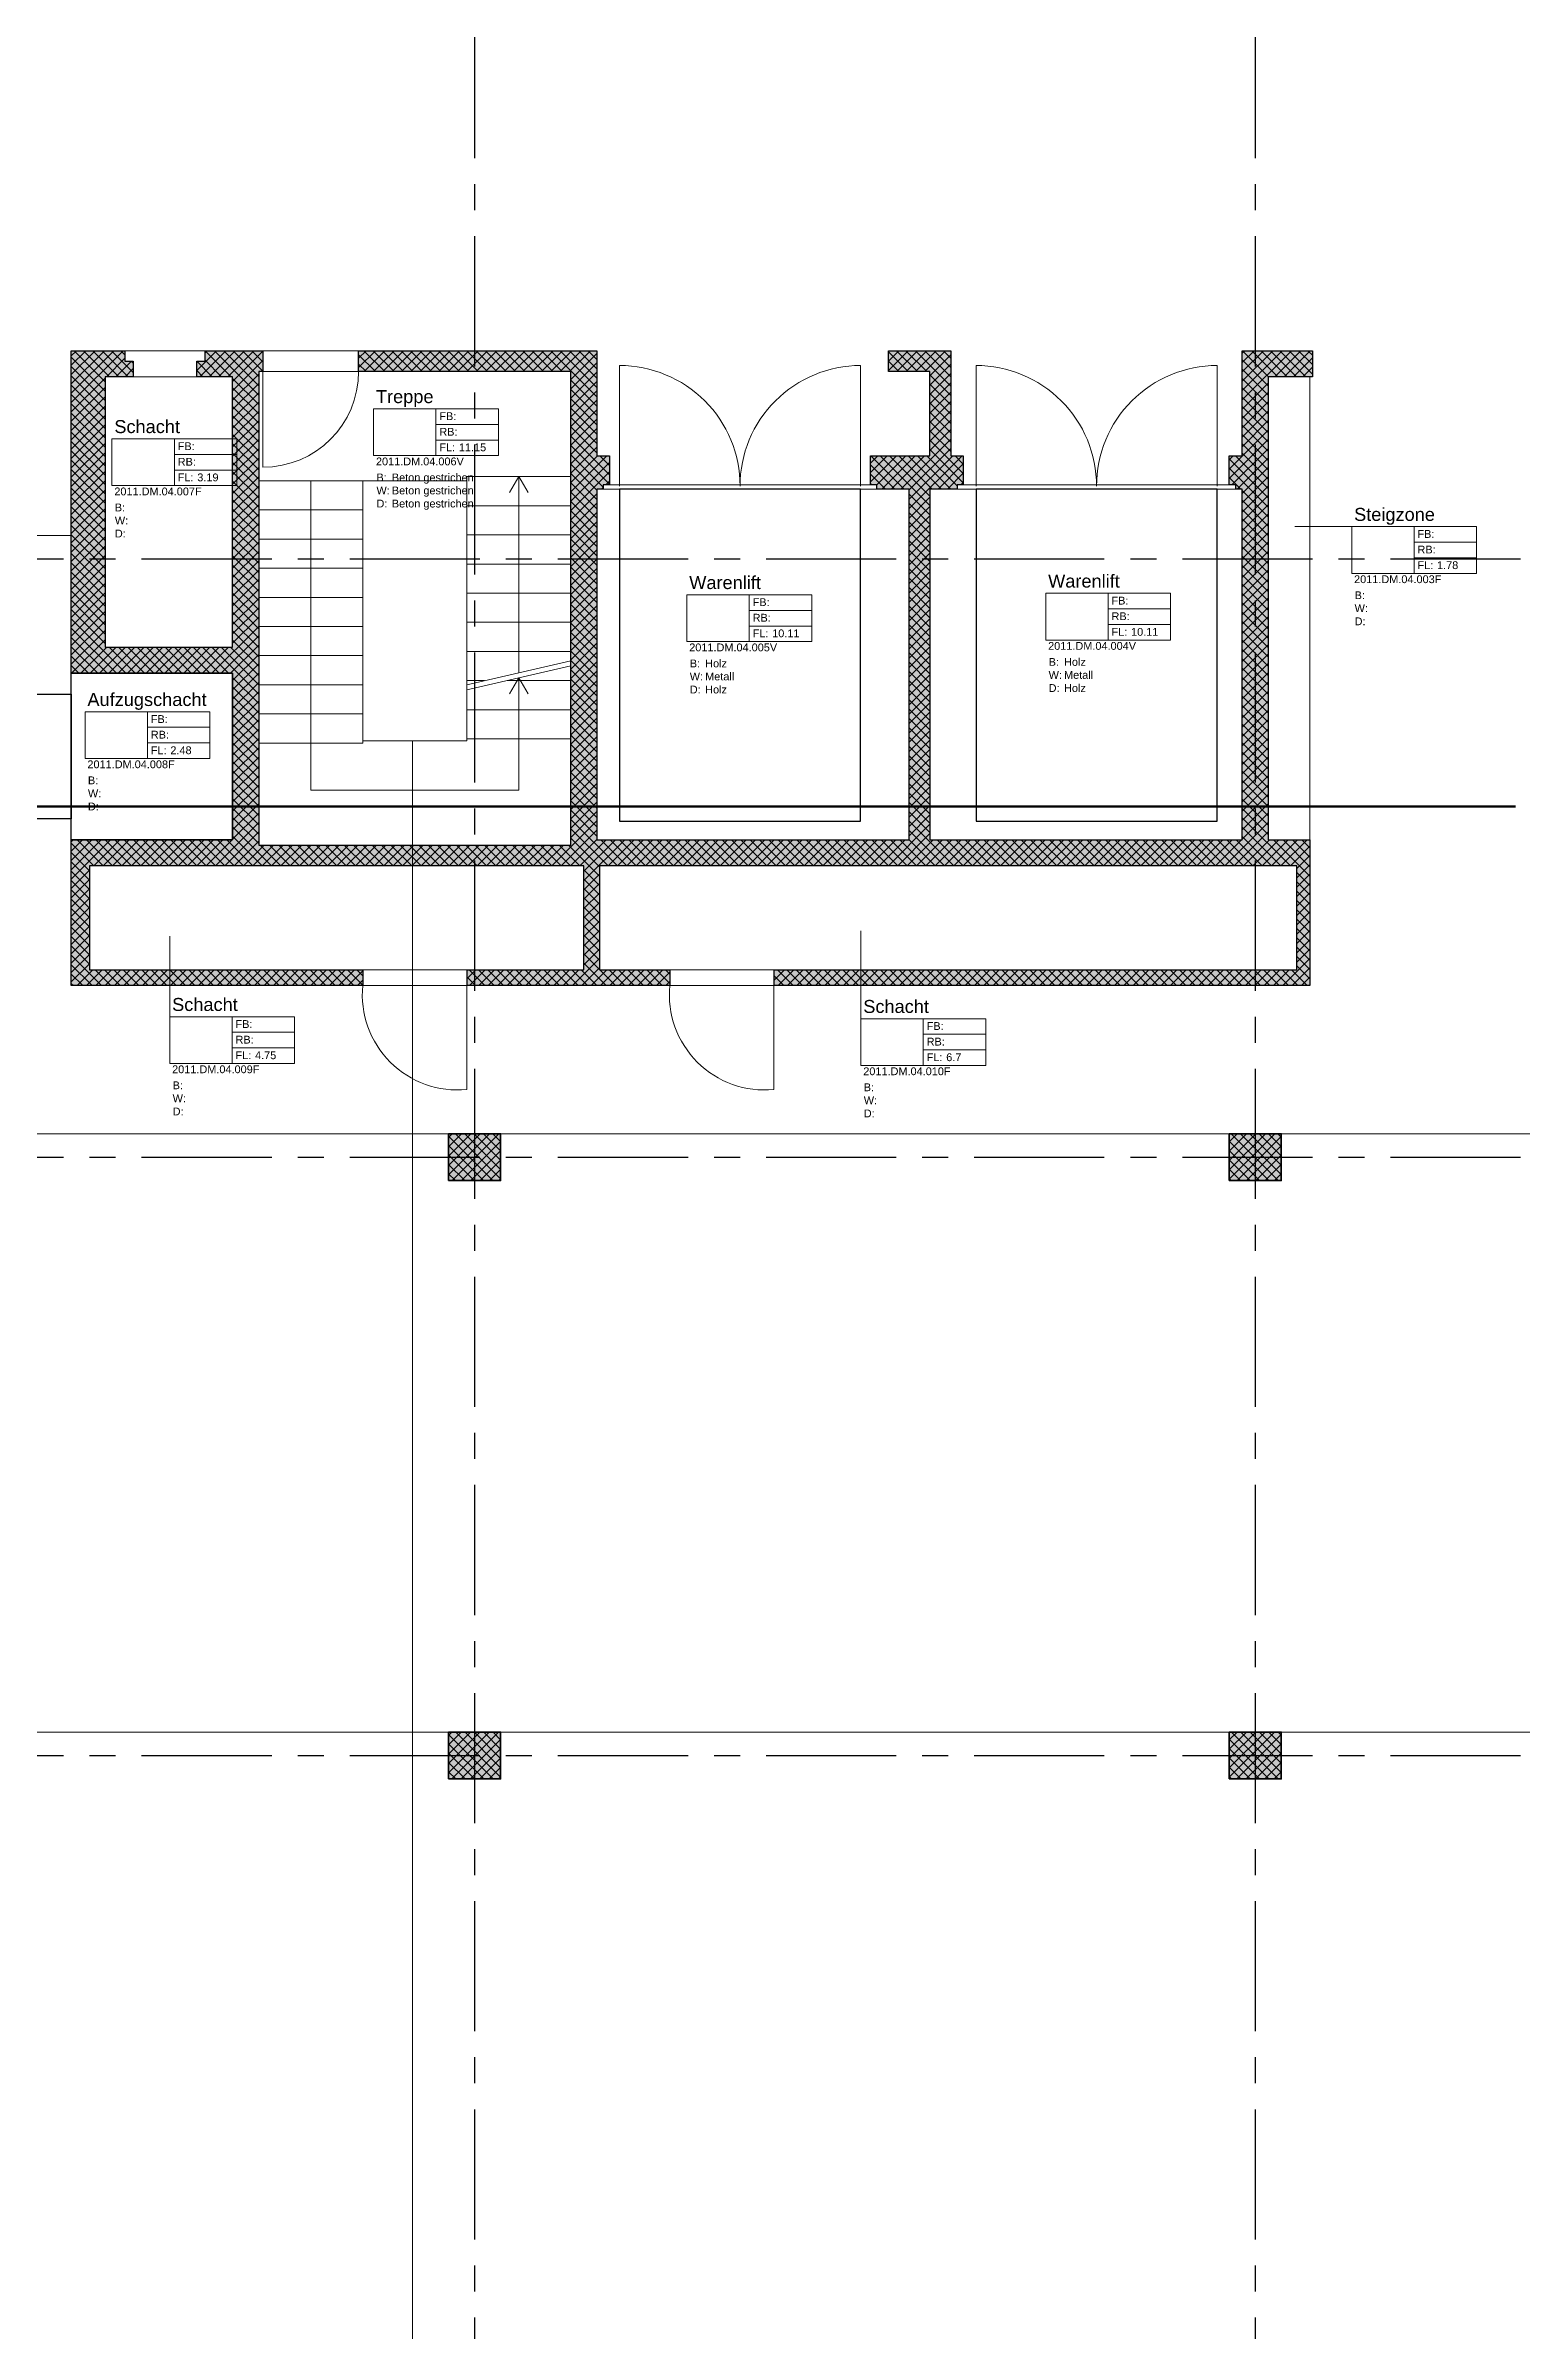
# Model space of a CAD drawing. Header units: millimetres. Extents: x -5 to 111, y -3 to 86.
# Drawn here: x 48.48 to 62.66, y 26.88 to 48.83 of the extents above; entities that cross this region are included whole.
import ezdxf

# ---------------------------------------------------------------- set-up
doc = ezdxf.new("R2010")
doc.units = ezdxf.units.MM
doc.linetypes.add('MITTE', pattern=[2, 1.25, -0.25, 0.25, -0.25])
doc.linetypes.add('STRICHPUNKT2', pattern=[0.5, 0.25, -0.125, 0, -0.125])
for name, color, linetype, lineweight in [('A1------D-', 9, 'Continuous', 18), ('A1------J-', 10, 'Continuous', 50), ('A1E0----E-', 5, 'Continuous', 18), ('A1E00---E-', 3, 'MITTE', 25), ('A1E02---E-', 5, 'STRICHPUNKT2', 18), ('A1E2----E-', 4, 'Continuous', 35), ('A1E2----H-', 5, 'Continuous', 18), ('A1E6----E-', 3, 'Continuous', 25), ('A1E6----H-', 5, 'Continuous', 18), ('A1E64---E-', 3, 'Continuous', 25), ('A1I6----E-', 3, 'Continuous', 25), ('A1M16---E-', 5, 'Continuous', 18), ('A1M61---E-', 5, 'Continuous', 18), ('A1Z21---E-', 210, 'Continuous', 18), ('A1Z23---E-', 214, 'Continuous', 18), ('A1Z29---T-', 5, 'Continuous', 18)]:
    doc.layers.add(name, color=color, linetype=linetype, lineweight=lineweight)
doc.layers.add('A1------H-', color=8, linetype='Continuous')
doc.styles.add('ARIAL', font='ARIAL.TTF')
doc.dimstyles.new('MST1_50m', dxfattribs={"dimtxt": 0.125, "dimasz": 0.05, "dimexe": 0.05, "dimexo": 0.1, "dimgap": 0.05, "dimtad": 1, "dimdec": 3, "dimzin": 9, "dimdsep": 46, "dimtxsty": 'ARIAL', "dimblk": 'ORIGIN', "dimcen": 0, "dimse1": 1, "dimse2": 1, "dimclrd": 256, "dimclre": 256, "dimclrt": 256, "dimadec": 0, "dimazin": 0, "dimtfac": 1, "dimtdec": 3, "dimtix": 1, "dimtmove": 0, "dimatfit": 3, "dimldrblk": 'ORIGIN', "dimfxl": 0, "dimlwd": -1, "dimlwe": -1, "dimarcsym": 0})

# ---------------------------------------------------------------- blocks, each defined once
blk = doc.blocks.new('_Origin')
at = {"color": 0, "linetype": 'ByBlock', "lineweight": -2}
blk.add_line((0, 0), (-1, 0), dxfattribs=at)
for points in [[(0, 0), (0, 1)], [(0, 0), (0, -1)]]:
    blk.add_lwpolyline(points)
blk.add_circle((0, 0), 0.5, dxfattribs=at)
blk = doc.blocks.new('*D239')
at = {"layer": 'A1------D-', "transparency": 16777216}
blk.add_line((88.998, 8.2), (88.998, 74.725), dxfattribs=at)
at = {"layer": 'Defpoints', "color": 0, "transparency": 16777216}
for p in [(84.675, 74.775), (88.998, 74.775), (45.31, 8.15)]:
    blk.add_point(p, dxfattribs=at)
at = {"layer": 'A1------D-', "transparency": 16777216, "xscale": 0.05, "yscale": 0.05, "zscale": 0.05}
for p, rotation in [((88.998, 74.775), 90), ((88.998, 8.15), 270)]:
    blk.add_blockref('_Origin', p, dxfattribs=dict(at, rotation=rotation))
at = {"layer": 'A1------D-', "transparency": 16777216, "insert": (88.884, 41.463), "char_height": 0.125, "attachment_point": 5, "rotation": 90, "style": 'ARIAL'}
blk.add_mtext('66.625', dxfattribs=at)
blk = doc.blocks.new('bbl-raumstempel')
for points in [[(0, 0), (0, -0.45), (1.2, -0.45), (1.2, 0), (0, 0)], [(0.6, -0.45), (0.6, 0)], [(0.6, -0.15), (1.2, -0.15)], [(0.6, -0.3), (1.2, -0.3)], [(1.2, -0.3), (1.2, -0.45)]]:
    blk.add_lwpolyline(points)
at = {"style": 'ARIAL'}
for s, p in [('FB:', (0.632, -0.108)), ('RB:', (0.632, -0.258)), ('FL:', (0.632, -0.408)), ('B:', (0.028, -0.697)), ('W:', (0.028, -0.822)), ('D:', (0.028, -0.948))]:
    blk.add_text(s, height=0.075, dxfattribs=at).set_placement(p)
for tag, p, height in [('RAUMBEZ', (0.023, 0.055), 0.125), ('RNR1', (0.023, -0.285), 0.125), ('FB', (0.82, -0.108), 0.075), ('RB', (0.82, -0.258), 0.075), ('FLAECHE', (0.82, -0.408), 0.075), ('RNR2', (0.023, -0.543), 0.075), ('B', (0.176, -0.697), 0.075), ('W', (0.176, -0.822), 0.075), ('D', (0.176, -0.948), 0.075)]:
    blk.add_attdef(tag, p, '', height=height, dxfattribs=at)
blk = doc.blocks.new('2011.DM.04.002H', base_point=(37.825, 21.125))
at = {"layer": 'A1Z21---E-'}
for points in [[(45.4, 44.125), (48.725, 44.125), (48.725, 45.9), (53.775, 45.9), (53.775, 44.89), (53.895, 44.89), (53.895, 44.61), (56.405, 44.61), (56.405, 44.89), (56.975, 44.89), (56.975, 45.7), (56.575, 45.7), (56.575, 45.9), (57.175, 45.9), (57.175, 44.89), (57.295, 44.89), (57.295, 44.61), (59.85, 44.61), (59.85, 44.89), (59.975, 44.89), (59.975, 45.9), (60.65, 45.9), (60.65, 45.65), (60.625, 45.65), (60.625, 41.2), (60.625, 41.2), (60.625, 39.8), (48.725, 39.8), (48.725, 41.2), (48.725, 41.2), (48.725, 42.8), (48.725, 42.8), (48.725, 44.125), (45.4, 44.125)], [(37.56, 38.375), (67.35, 38.375)], [(67.35, 38.375), (60.35, 38.375), (60.35, 37.925), (59.85, 37.925), (59.85, 38.375), (52.85, 38.375), (52.85, 37.925), (52.35, 37.925), (52.35, 38.375), (45.4, 38.375), (45.4, 37.925), (44.8, 37.925), (44.8, 38.375), (37.85, 38.375)], [(37.56, 32.625), (82.825, 32.625)], [(67.35, 32.625), (60.35, 32.625), (60.35, 32.175), (59.85, 32.175), (59.85, 32.625), (52.85, 32.625), (52.85, 32.175), (52.35, 32.175), (52.35, 32.625), (45.4, 32.625), (45.4, 32.175), (44.8, 32.175), (44.8, 32.625), (37.85, 32.625)]]:
    blk.add_lwpolyline(points, dxfattribs=at)
at = {"layer": 'A1Z21---E-', "style": 'ARIAL', "flags": 1}
blk.add_attdef('C_NUMBER', (37.825, 21.125), '', height=10, dxfattribs=at)
blk = doc.blocks.new('2011.DM.04.003F', base_point=(60.225, 45.65))
at = {"layer": 'A1Z21---E-'}
blk.add_lwpolyline([(60.225, 45.65), (60.625, 45.65), (60.625, 41.2), (60.225, 41.2)], close=True, dxfattribs=at)
at = {"layer": 'A1Z21---E-', "style": 'ARIAL', "flags": 1}
blk.add_attdef('C_NUMBER', (60.225, 45.65), '', height=10, dxfattribs=at)
blk = doc.blocks.new('2011.DM.04.004V', base_point=(56.975, 44.57))
at = {"layer": 'A1Z21---E-'}
blk.add_lwpolyline([(56.975, 44.57), (56.975, 41.2), (59.975, 41.2), (59.975, 44.57)], close=True, dxfattribs=at)
at = {"layer": 'A1Z21---E-', "style": 'ARIAL', "flags": 1}
blk.add_attdef('C_NUMBER', (56.975, 44.57), '', height=10, dxfattribs=at)
blk = doc.blocks.new('2011.DM.04.005V', base_point=(53.775, 41.2))
at = {"layer": 'A1Z21---E-'}
blk.add_lwpolyline([(53.775, 41.2), (56.775, 41.2), (56.775, 44.57), (53.775, 44.57)], close=True, dxfattribs=at)
at = {"layer": 'A1Z21---E-', "style": 'ARIAL', "flags": 1}
blk.add_attdef('C_NUMBER', (53.775, 41.2), '', height=10, dxfattribs=at)
blk = doc.blocks.new('2011.DM.04.006V', base_point=(50.525, 45.7))
at = {"layer": 'A1Z21---E-'}
blk.add_lwpolyline([(50.525, 45.7), (50.525, 41.15), (53.525, 41.15), (53.525, 44.69), (52.525, 44.69), (52.525, 42.15), (51.525, 42.15), (51.525, 44.65), (52.525, 44.65), (52.525, 44.69), (53.525, 44.69), (53.525, 45.7)], close=True, dxfattribs=at)
at = {"layer": 'A1Z21---E-', "style": 'ARIAL', "flags": 1}
blk.add_attdef('C_NUMBER', (50.525, 45.7), '', height=10, dxfattribs=at)
blk = doc.blocks.new('2011.DM.04.007F', base_point=(49.05, 45.65))
at = {"layer": 'A1Z21---E-'}
blk.add_lwpolyline([(49.05, 45.65), (50.275, 45.65), (50.275, 43.05), (49.05, 43.05)], close=True, dxfattribs=at)
at = {"layer": 'A1Z21---E-', "style": 'ARIAL', "flags": 1}
blk.add_attdef('C_NUMBER', (49.05, 45.65), '', height=10, dxfattribs=at)
blk = doc.blocks.new('2011.DM.04.008F', base_point=(48.725, 42.8))
at = {"layer": 'A1Z21---E-'}
blk.add_lwpolyline([(48.725, 42.8), (50.275, 42.8), (50.275, 41.2), (48.725, 41.2)], close=True, dxfattribs=at)
at = {"layer": 'A1Z21---E-', "style": 'ARIAL', "flags": 1}
blk.add_attdef('C_NUMBER', (48.725, 42.8), '', height=10, dxfattribs=at)
blk = doc.blocks.new('2011.DM.04.009F', base_point=(48.9, 40.95))
at = {"layer": 'A1Z21---E-'}
blk.add_lwpolyline([(48.9, 40.95), (53.65, 40.95), (53.65, 39.95), (48.9, 39.95)], close=True, dxfattribs=at)
at = {"layer": 'A1Z21---E-', "style": 'ARIAL', "flags": 1}
blk.add_attdef('C_NUMBER', (48.9, 40.95), '', height=10, dxfattribs=at)
blk = doc.blocks.new('2011.DM.04.010F', base_point=(53.8, 40.95))
at = {"layer": 'A1Z21---E-'}
blk.add_lwpolyline([(53.8, 40.95), (60.5, 40.95), (60.5, 39.95), (53.8, 39.95)], close=True, dxfattribs=at)
at = {"layer": 'A1Z21---E-', "style": 'ARIAL', "flags": 1}
blk.add_attdef('C_NUMBER', (53.8, 40.95), '', height=10, dxfattribs=at)

msp = doc.modelspace()

# ---------------------------------------------------------------- hatches: boundary and pattern name
at = {"layer": 'A1------H-'}
for points in [[(60.625, 41.2), (60.225, 41.2), (60.225, 45.65), (60.625, 45.65), (60.65, 45.65), (60.65, 45.9), (59.975, 45.9), (59.975, 45.65), (59.975, 44.89), (59.85, 44.89), (59.85, 44.61), (59.915, 44.61), (59.915, 44.57), (59.975, 44.57), (59.975, 41.2), (56.975, 41.2), (56.975, 44.57), (57.175, 44.57), (57.235, 44.57), (57.235, 44.61), (57.295, 44.61), (57.295, 44.89), (57.235, 44.89), (57.175, 44.89), (57.175, 45.7), (57.175, 45.9), (56.575, 45.9), (56.575, 45.7), (56.975, 45.7), (56.975, 44.89), (56.72, 44.89), (56.465, 44.89), (56.405, 44.89), (56.405, 44.61), (56.465, 44.61), (56.465, 44.57), (56.775, 44.57), (56.775, 41.2), (53.775, 41.2), (53.775, 44.57), (53.835, 44.57), (53.835, 44.61), (53.895, 44.61), (53.895, 44.89), (53.775, 44.89), (53.775, 45.9), (53.525, 45.9), (51.485, 45.9), (51.485, 45.7), (53.525, 45.7), (53.525, 41.15), (50.525, 41.15), (50.525, 42.8), (50.525, 44.65), (50.525, 45.7), (50.565, 45.7), (50.565, 45.9), (50.525, 45.9), (50.275, 45.9), (50.01, 45.9), (50.01, 45.8), (49.93, 45.8), (49.93, 45.65), (50.275, 45.65), (50.275, 43.05), (49.05, 43.05), (49.05, 45.65), (49.24, 45.65), (49.32, 45.65), (49.32, 45.8), (49.24, 45.8), (49.24, 45.9), (49.05, 45.9), (48.99, 45.9), (48.725, 45.9), (48.725, 45.1), (48.725, 42.8), (50.275, 42.8), (50.275, 41.2), (48.725, 41.2), (48.725, 39.8), (48.9, 39.8), (51.525, 39.8), (51.525, 39.95), (48.9, 39.95), (48.9, 40.95), (53.525, 40.95), (53.65, 40.95), (53.65, 39.95), (52.525, 39.95), (52.525, 39.8), (54.475, 39.8), (54.475, 39.95), (53.8, 39.95), (53.8, 40.95), (60.5, 40.95), (60.5, 39.95), (55.475, 39.95), (55.475, 39.8), (60.625, 39.8), (60.625, 39.95), (60.625, 40.95)], [(52.35, 37.925), (52.85, 37.925), (52.85, 38.375), (52.35, 38.375)], [(52.35, 37.925), (52.85, 37.925), (52.85, 38.375), (52.35, 38.375)], [(59.85, 37.925), (60.35, 37.925), (60.35, 38.375), (59.85, 38.375)], [(59.85, 37.925), (60.35, 37.925), (60.35, 38.375), (59.85, 38.375)], [(52.35, 32.175), (52.85, 32.175), (52.85, 32.625), (52.35, 32.625)], [(52.35, 32.175), (52.85, 32.175), (52.85, 32.625), (52.35, 32.625)], [(59.85, 32.175), (60.35, 32.175), (60.35, 32.625), (59.85, 32.625)], [(59.85, 32.175), (60.35, 32.175), (60.35, 32.625), (59.85, 32.625)]]:
    msp.add_hatch(color=256, dxfattribs=at).paths.add_polyline_path(points)
at = {"layer": 'A1E2----H-'}
h = msp.add_hatch(dxfattribs=at)
h.set_pattern_fill('ANSI37', color=256, scale=0.02, style=0)
h.paths.add_polyline_path([(52.35, 37.925), (52.85, 37.925), (52.85, 38.375), (52.35, 38.375)])
h = msp.add_hatch(dxfattribs=at)
h.set_pattern_fill('ANSI37', color=256, scale=0.02, style=0)
h.paths.add_polyline_path([(52.35, 37.925), (52.85, 37.925), (52.85, 38.375), (52.35, 38.375)])
h = msp.add_hatch(dxfattribs=at)
h.set_pattern_fill('ANSI37', color=256, scale=0.02, style=0)
h.paths.add_polyline_path([(59.85, 37.925), (60.35, 37.925), (60.35, 38.375), (59.85, 38.375)])
h = msp.add_hatch(dxfattribs=at)
h.set_pattern_fill('ANSI37', color=256, scale=0.02, style=0)
h.paths.add_polyline_path([(59.85, 37.925), (60.35, 37.925), (60.35, 38.375), (59.85, 38.375)])
h = msp.add_hatch(dxfattribs=at)
h.set_pattern_fill('ANSI37', color=256, scale=0.02, style=0)
h.paths.add_polyline_path([(52.35, 32.175), (52.85, 32.175), (52.85, 32.625), (52.35, 32.625)])
h = msp.add_hatch(dxfattribs=at)
h.set_pattern_fill('ANSI37', color=256, scale=0.02, style=0)
h.paths.add_polyline_path([(52.35, 32.175), (52.85, 32.175), (52.85, 32.625), (52.35, 32.625)])
h = msp.add_hatch(dxfattribs=at)
h.set_pattern_fill('ANSI37', color=256, scale=0.02, style=0)
h.paths.add_polyline_path([(59.85, 32.175), (60.35, 32.175), (60.35, 32.625), (59.85, 32.625)])
at = {"layer": 'A1E6----H-'}
h = msp.add_hatch(dxfattribs=at)
h.set_pattern_fill('ANSI37', color=256, scale=0.02, style=0)
h.paths.add_polyline_path([(53.775, 45.9), (53.525, 45.9), (51.485, 45.9), (51.485, 45.7), (53.525, 45.7), (53.525, 41.15), (50.525, 41.15), (50.525, 42.8), (50.525, 44.65), (50.525, 45.7), (50.565, 45.7), (50.565, 45.9), (50.525, 45.9), (50.275, 45.9), (50.01, 45.9), (50.01, 45.8), (49.93, 45.8), (49.93, 45.65), (50.275, 45.65), (50.275, 43.05), (49.05, 43.05), (49.05, 45.65), (49.24, 45.65), (49.32, 45.65), (49.32, 45.8), (49.24, 45.8), (49.24, 45.9), (49.05, 45.9), (48.99, 45.9), (48.725, 45.9), (48.725, 45.1), (48.725, 42.8), (50.275, 42.8), (50.275, 41.2), (48.725, 41.2), (48.725, 39.8), (48.9, 39.8), (51.525, 39.8), (51.525, 39.95), (48.9, 39.95), (48.9, 40.95), (53.525, 40.95), (53.65, 40.95), (53.65, 39.95), (52.525, 39.95), (52.525, 39.8), (54.475, 39.8), (54.475, 39.95), (53.8, 39.95), (53.8, 40.95), (60.5, 40.95), (60.5, 39.95), (55.475, 39.95), (55.475, 39.8), (60.625, 39.8), (60.625, 39.95), (60.625, 40.95), (60.625, 41.2), (60.225, 41.2), (60.225, 45.65), (60.625, 45.65), (60.65, 45.65), (60.65, 45.9), (59.975, 45.9), (59.975, 45.65), (59.975, 44.89), (59.85, 44.89), (59.85, 44.61), (59.915, 44.61), (59.915, 44.57), (59.975, 44.57), (59.975, 41.2), (56.975, 41.2), (56.975, 44.57), (57.175, 44.57), (57.235, 44.57), (57.235, 44.61), (57.295, 44.61), (57.295, 44.89), (57.235, 44.89), (57.175, 44.89), (57.175, 45.7), (57.175, 45.9), (56.575, 45.9), (56.575, 45.7), (56.975, 45.7), (56.975, 44.89), (56.72, 44.89), (56.465, 44.89), (56.405, 44.89), (56.405, 44.61), (56.465, 44.61), (56.465, 44.57), (56.775, 44.57), (56.775, 41.2), (53.775, 41.2), (53.775, 44.57), (53.835, 44.57), (53.835, 44.61), (53.895, 44.61), (53.895, 44.89), (53.775, 44.89)])

# ---------------------------------------------------------------- linework, layer by layer
at = {"layer": 'A1------J-', "flags": 128}
msp.add_lwpolyline([(34.3, 36.52), (46.2, 36.52), (46.2, 41.52), (62.6, 41.52)], dxfattribs=at)
at = {"layer": 'A1E0----E-'}
for p, q in [((53.025, 44.69), (52.9361, 44.536)), ((53.025, 42.8056), (53.025, 44.69)), ((53.025, 44.69), (53.1139, 44.536)), ((50.525, 44.37), (51.525, 44.37)), ((52.525, 44.41), (53.525, 44.41)), ((52.525, 44.13), (53.525, 44.13)), ((50.525, 44.09), (51.525, 44.09)), ((50.525, 43.81), (51.525, 43.81)), ((52.525, 43.85), (53.525, 43.85)), ((50.525, 43.53), (51.525, 43.53)), ((52.525, 43.57), (53.525, 43.57)), ((52.525, 43.29), (53.525, 43.29)), ((50.525, 43.25), (51.525, 43.25)), ((50.525, 42.97), (51.525, 42.97)), ((52.525, 43.01), (53.525, 43.01)), ((52.525, 42.6906), (53.525, 42.9206)), ((52.525, 42.6406), (53.525, 42.8706)), ((50.525, 42.69), (51.525, 42.69)), ((52.525, 42.73), (52.6963, 42.73)), ((52.9137, 42.73), (53.525, 42.73)), ((53.025, 42.7556), (52.9361, 42.6016)), ((53.025, 42.7556), (53.1139, 42.6016)), ((50.525, 42.41), (51.525, 42.41)), ((52.525, 42.45), (53.525, 42.45))]:
    msp.add_line(p, q, dxfattribs=at)
at = {"layer": 'A1E0----E-', "flags": 128}
for points in [[(51.525, 42.13), (51.525, 44.65), (50.525, 44.65), (50.525, 42.13), (51.525, 42.13)], [(51.025, 44.65), (51.025, 42.3), (51.025, 41.6759), (53.025, 41.6759), (53.025, 42.3), (53.025, 42.7556)], [(52.525, 42.15), (52.525, 44.65), (51.525, 44.65), (51.525, 42.15), (52.525, 42.15)], [(52.525, 42.17), (52.525, 44.69), (53.525, 44.69), (53.525, 42.17), (52.525, 42.17)]]:
    msp.add_lwpolyline(points, dxfattribs=at)
at = {"layer": 'A1E00---E-'}
for p, q in [((52.6, 79), (52.6, 14.9776)), ((60.1, 79), (60.1, 14.9776)), ((1.4, 43.9), (89.8, 43.9)), ((1.4, 38.15), (89.8, 38.15)), ((1.4, 32.4), (89.8, 32.4))]:
    msp.add_line(p, q, dxfattribs=at)
at = {"layer": 'A1E02---E-'}
for p, q in [((49.24, 45.9), (49.32, 45.9)), ((49.32, 45.9), (49.93, 45.9)), ((49.93, 45.9), (50.01, 45.9)), ((49.93, 45.65), (49.32, 45.65))]:
    msp.add_line(p, q, dxfattribs=at)
at = {"layer": 'A1E2----E-', "flags": 128}
for points in [[(52.35, 37.925), (52.85, 37.925), (52.85, 38.375), (52.35, 38.375), (52.35, 37.925)], [(52.35, 37.925), (52.85, 37.925), (52.85, 38.375), (52.35, 38.375), (52.35, 37.925)], [(59.85, 37.925), (60.35, 37.925), (60.35, 38.375), (59.85, 38.375), (59.85, 37.925)], [(59.85, 37.925), (60.35, 37.925), (60.35, 38.375), (59.85, 38.375), (59.85, 37.925)], [(52.35, 32.175), (52.85, 32.175), (52.85, 32.625), (52.35, 32.625), (52.35, 32.175)], [(52.35, 32.175), (52.85, 32.175), (52.85, 32.625), (52.35, 32.625), (52.35, 32.175)], [(59.85, 32.175), (60.35, 32.175), (60.35, 32.625), (59.85, 32.625), (59.85, 32.175)], [(59.85, 32.175), (60.35, 32.175), (60.35, 32.625), (59.85, 32.625), (59.85, 32.175)]]:
    msp.add_lwpolyline(points, dxfattribs=at)
at = {"layer": 'A1E6----E-'}
for p, q in [((51.525, 39.95), (51.525, 39.8)), ((52.525, 39.95), (52.525, 39.8)), ((54.475, 39.95), (54.475, 39.8)), ((55.475, 39.95), (55.475, 39.8))]:
    msp.add_line(p, q, dxfattribs=at)
at = {"layer": 'A1E6----E-', "flags": 128}
for points in [[(51.525, 39.8), (48.9, 39.8), (48.725, 39.8), (48.725, 41.2), (48.9, 41.2), (50.275, 41.2), (50.275, 42.8), (49.05, 42.8), (48.725, 42.8), (48.725, 45.9), (48.99, 45.9), (49.05, 45.9), (49.24, 45.9), (49.24, 45.8), (49.32, 45.8), (49.32, 45.65), (49.24, 45.65), (49.05, 45.65), (49.05, 43.05), (50.275, 43.05), (50.275, 45.65), (49.93, 45.65), (49.93, 45.8), (50.01, 45.8), (50.01, 45.9), (50.275, 45.9), (50.525, 45.9), (50.565, 45.9), (50.565, 45.7), (50.525, 45.7), (50.525, 43.05), (50.525, 42.8), (50.525, 41.15), (53.525, 41.15), (53.525, 45.7), (51.485, 45.7), (51.485, 45.9), (53.525, 45.9), (53.775, 45.9), (53.775, 44.89), (53.895, 44.89), (53.895, 44.61), (53.835, 44.61), (53.835, 44.57), (53.775, 44.57), (53.775, 41.2), (56.775, 41.2), (56.775, 44.57), (56.465, 44.57), (56.465, 44.61), (56.405, 44.61), (56.405, 44.89), (56.465, 44.89), (56.72, 44.89), (56.975, 44.89), (56.975, 45.7), (56.575, 45.7), (56.575, 45.9), (57.175, 45.9), (57.175, 45.7), (57.175, 44.89), (57.235, 44.89), (57.295, 44.89), (57.295, 44.61), (57.235, 44.61), (57.235, 44.57), (57.175, 44.57), (56.975, 44.57), (56.975, 41.2), (59.975, 41.2), (59.975, 44.57), (59.915, 44.57), (59.915, 44.61), (59.85, 44.61), (59.85, 44.89), (59.975, 44.89), (59.975, 45.65), (59.975, 45.9), (60.65, 45.9), (60.65, 45.65), (60.225, 45.65), (60.225, 41.2), (60.625, 41.2), (60.625, 40.95), (60.625, 39.95), (60.625, 39.8), (55.475, 39.8)], [(52.525, 39.95), (53.65, 39.95), (53.65, 40.95), (53.525, 40.95), (48.9, 40.95), (48.9, 39.95), (51.525, 39.95)], [(55.475, 39.95), (60.5, 39.95), (60.5, 40.95), (53.8, 40.95), (53.8, 39.95), (54.475, 39.95)], [(54.475, 39.8), (52.525, 39.8)]]:
    msp.add_lwpolyline(points, dxfattribs=at)
at = {"layer": 'A1E64---E-'}
msp.add_lwpolyline([(48.725, 42.8), (50.275, 42.8), (50.275, 41.2), (48.725, 41.2)], close=True, dxfattribs=at)
at = {"layer": 'A1I6----E-'}
for points in [[(56.3079, 41.3777), (56.3079, 44.57), (53.9921, 44.57), (53.9921, 41.3777)], [(59.7329, 41.3777), (59.7329, 44.57), (57.4171, 44.57), (57.4171, 41.3777)], [(45.7, 42.6), (48.725, 42.6), (48.725, 41.4), (45.7, 41.4)]]:
    msp.add_lwpolyline(points, close=True, dxfattribs=at)
at = {"layer": 'A1M16---E-'}
msp.add_line((50.565, 45.7), (50.565, 44.78), dxfattribs=at)
at = {"layer": 'A1M16---E-', "flags": 128}
for points in [[(55.1502, 44.6, 0.4142136), (53.9921, 45.758), (53.9921, 44.6)], [(55.1502, 44.6, -0.4142136), (56.3082, 45.758), (56.3082, 44.6)], [(58.5752, 44.6, 0.4142136), (57.4171, 45.758), (57.4171, 44.6)], [(58.5752, 44.6, -0.4142136), (59.7332, 45.758), (59.7332, 44.6)]]:
    msp.add_lwpolyline(points, format="xyb", dxfattribs=at)
for points in [[(56.465, 44.57), (53.835, 44.57), (53.835, 44.61), (56.465, 44.61), (56.465, 44.57)], [(59.915, 44.57), (57.235, 44.57), (57.235, 44.61), (59.915, 44.61), (59.915, 44.57)]]:
    msp.add_lwpolyline(points, dxfattribs=at)
at = {"layer": 'A1M16---E-'}
for points in [[(52.525, 39.8), (52.525, 38.8, -0.4721821), (51.525, 39.8, -4.9493018)], [(55.475, 39.8), (55.475, 38.8, -0.4721821), (54.475, 39.8, -4.9493018)]]:
    msp.add_lwpolyline(points, format="xyb", dxfattribs=at)
msp.add_arc((50.565, 45.7), 0.92, 270, 0, dxfattribs=at)
at = {"layer": 'A1M61---E-'}
msp.add_lwpolyline([(60.225, 41.2), (60.625, 41.2), (60.625, 45.65), (60.225, 45.65)], close=True, dxfattribs=at)
at = {"layer": 'A1Z23---E-'}
msp.add_lwpolyline([(52.0028, 18.775), (52.0028, 42.15), (51.525, 42.15), (51.525, 44.65), (52.525, 44.65), (52.525, 42.15), (52.0028, 42.15), (52.0028, 18.775)], dxfattribs=at)
at = {"layer": 'A1Z29---T-'}
for p, q in [((61.0267, 44.2097), (60.4802, 44.2097)), ((49.6704, 39.5), (49.6704, 40.2724)), ((56.311, 39.481), (56.311, 40.3268))]:
    msp.add_line(p, q, dxfattribs=at)

# ---------------------------------------------------------------- block references
at = {"layer": 'A1Z21---E-'}
for name, p in [('2011.DM.04.002H', (37.825, 21.125)), ('2011.DM.04.006V', (50.525, 45.7)), ('2011.DM.04.007F', (49.05, 45.65)), ('2011.DM.04.003F', (60.225, 45.65)), ('2011.DM.04.005V', (53.775, 41.2)), ('2011.DM.04.004V', (56.975, 44.57)), ('2011.DM.04.008F', (48.725, 42.8)), ('2011.DM.04.009F', (48.9, 40.95)), ('2011.DM.04.010F', (53.8, 40.95))]:
    msp.add_blockref(name, p, dxfattribs=at)
at = {"layer": 'A1Z29---T-'}
for p, values in [((51.6287, 45.3418), {'FLAECHE': '11.15', 'RAUMBEZ': 'Treppe', 'RNR2': '2011.DM.04.006V', 'B': 'Beton gestrichen', 'W': 'Beton gestrichen', 'D': 'Beton gestrichen'}), ((49.1152, 45.0534), {'FLAECHE': '3.19', 'RAUMBEZ': 'Schacht', 'RNR2': '2011.DM.04.007F'}), ((61.0267, 44.2097), {'FLAECHE': '1.78', 'RAUMBEZ': 'Steigzone', 'RNR2': '2011.DM.04.003F'}), ((54.6388, 43.5546), {'FLAECHE': '10.11', 'RAUMBEZ': 'Warenlift', 'RNR2': '2011.DM.04.005V', 'B': 'Holz', 'W': 'Metall', 'D': 'Holz'}), ((58.087, 43.5689), {'FLAECHE': '10.11', 'RAUMBEZ': 'Warenlift', 'RNR2': '2011.DM.04.004V', 'B': 'Holz', 'W': 'Metall', 'D': 'Holz'}), ((48.8566, 42.4309), {'FLAECHE': '2.48', 'RAUMBEZ': 'Aufzugschacht', 'RNR2': '2011.DM.04.008F'}), ((49.6704, 39.5), {'FLAECHE': '4.75', 'RAUMBEZ': 'Schacht', 'RNR2': '2011.DM.04.009F'}), ((56.311, 39.481), {'FLAECHE': '6.7', 'RAUMBEZ': 'Schacht', 'RNR2': '2011.DM.04.010F'})]:
    msp.add_blockref('bbl-raumstempel', p, dxfattribs=at).add_auto_attribs(values)

# ---------------------------------------------------------------- dimensions: what is measured, and where the dimension line sits
at = {"layer": 'A1------D-'}
dim = msp.add_linear_dim(base=(88.9977, 74.775), p1=(45.31, 8.15), p2=(84.675, 74.775), angle=90, dimstyle='MST1_50m', dxfattribs=at)
dim.commit()
dim.dimension.update_dxf_attribs({"geometry": '*D239', "text_midpoint": (88.8839, 41.4625)})

doc.saveas('drawing.dxf')
